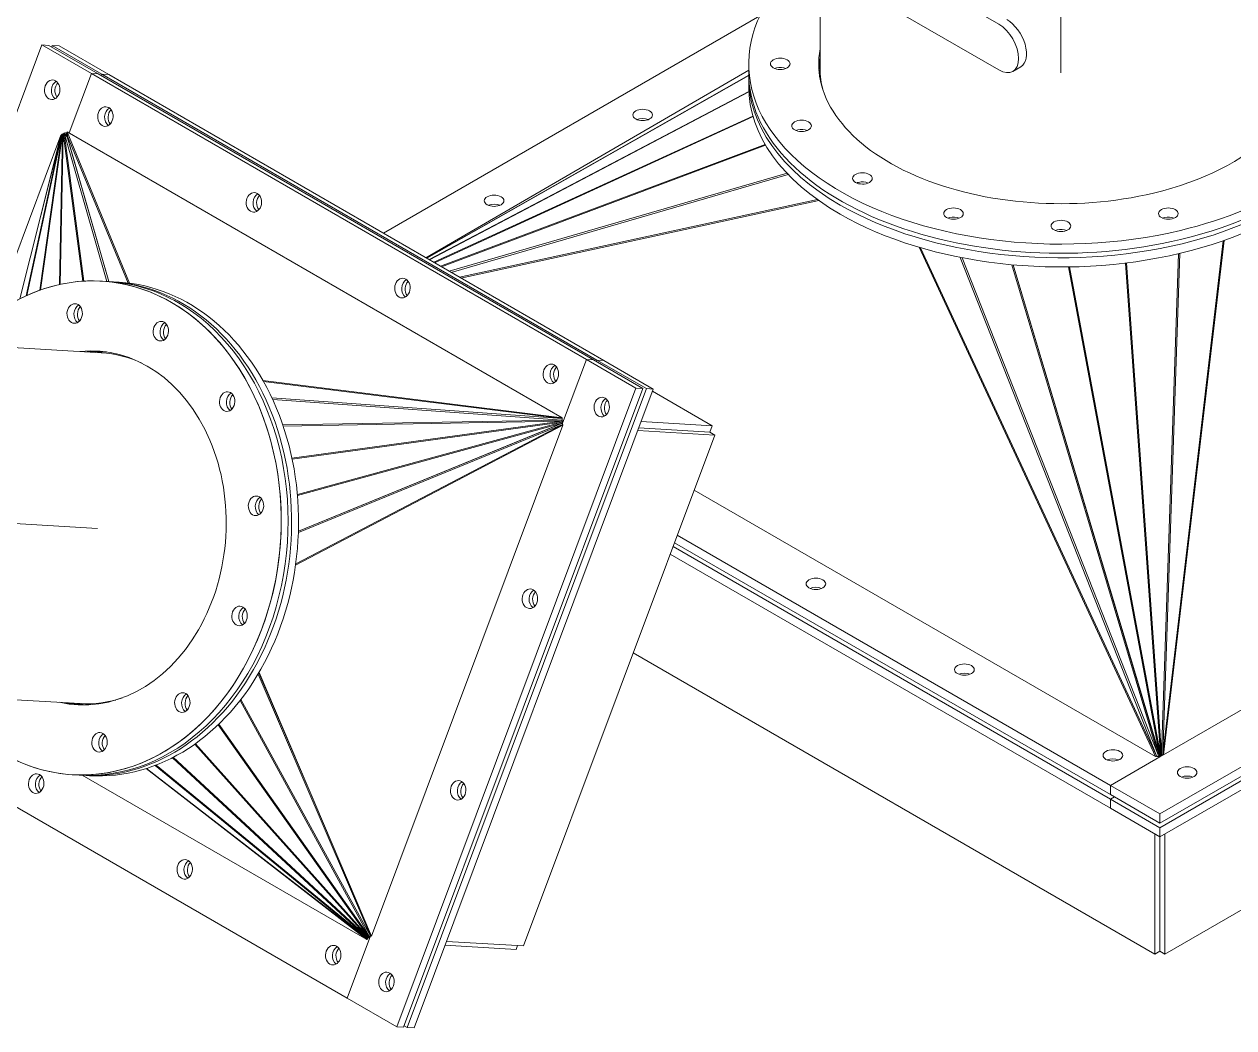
# Model space of a CAD drawing. Header units: inches. Extents: x -350577 to -266477, y -437959 to -377535.
# Drawn here: x -275865 to -275001, y -410444 to -409727 of the extents above; entities that cross this region are included whole.
import ezdxf

# ---------------------------------------------------------------- set-up
doc = ezdxf.new("R2010")
doc.units = ezdxf.units.IN
doc.header["$MEASUREMENT"] = 0
doc.linetypes.add('CENTER', pattern=[2, 1.25, -0.25, 0.25, -0.25])
doc.layers.add('CENTER       (itatec)', color=4, linetype='CENTER', lineweight=9)
doc.layers.add('ORGINAL (itatec)', color=3, linetype='Continuous', lineweight=9)

msp = doc.modelspace()

# ---------------------------------------------------------------- linework, layer by layer
at = {"layer": 'CENTER       (itatec)', "ltscale": 250}
for points in [[(-275124.08, -409761.83), (-275124.08, -409027.16, 0.118594), (-275164.92, -408857.4), (-276212.53, -406460.95)], [(-275812.14, -410087.12), (-277461.51, -409988.18, -0.280454), (-277589.33, -409899.46), (-278238.73, -408908.01)]]:
    msp.add_lwpolyline(points, format="xyb", dxfattribs=at)
at = {"layer": 'ORGINAL (itatec)', "extrusion": (-5.55112e-17, 0.816497, 0.57735)}
for p, q in [((-275168.44, -409727.02), (-275279.46, -409662.92)), ((-275168.44, -409759.68), (-275293.69, -409687.36)), ((-275296.08, -409758.56), (-275296.08, -409688.75)), ((-275607.95, -409876.26), (-275339.02, -409720.99)), ((-275851.87, -409741.83), (-275931.44, -409954.24)), ((-275816.52, -409762.24), (-275851.87, -409741.83)), ((-275851.87, -409741.83), (-275846.92, -409742.13)), ((-275811.57, -409762.54), (-275846.92, -409742.13)), ((-275844.44, -409742.28), (-275844.84, -409743.33)), ((-275809.09, -409762.69), (-275844.44, -409742.28)), ((-275844.44, -409742.28), (-275839.49, -409742.57)), ((-275804.14, -409762.99), (-275839.49, -409742.57)), ((-275347.08, -409761.83), (-275347.08, -409755.29)), ((-275816.52, -409762.24), (-275832.4, -409804.63)), ((-275832.4, -409804.63), (-275816.52, -409762.24)), ((-275462.96, -409966.37), (-275816.52, -409762.24)), ((-275816.52, -409762.24), (-275811.57, -409762.54)), ((-275816.52, -409762.24), (-275811.57, -409762.54)), ((-275811.57, -409762.54), (-275458.01, -409966.67)), ((-275809.48, -409763.74), (-275809.09, -409762.69)), ((-275809.09, -409762.69), (-275809.48, -409763.74)), ((-275809.09, -409762.69), (-275804.14, -409762.99)), ((-275455.54, -409966.81), (-275809.09, -409762.69)), ((-275809.09, -409762.69), (-275804.14, -409762.99)), ((-275804.14, -409762.99), (-275450.58, -409967.11)), ((-275347.08, -409759.81), (-275577.69, -409893.73)), ((-275577.19, -409894.02), (-275347.06, -409763.41)), ((-275347.07, -409763.62), (-275577, -409894.12)), ((-275347.08, -409765.09), (-275347.08, -409771.62)), ((-275158.44, -409760.67), (-275152.78, -409757.4)), ((-275295.15, -409770.18), (-275294.93, -409770.08)), ((-275295.04, -409770.58), (-275295.04, -409770.58)), ((-275294.75, -409770.88), (-275295.04, -409770.58)), ((-275295.04, -409770.61), (-275295.04, -409770.58)), ((-275294.93, -409770.08), (-275294.93, -409770.05)), ((-275294.92, -409770.1), (-275294.93, -409770.08)), ((-275575.31, -409895.1), (-275347, -409775.04)), ((-275346.99, -409775.36), (-275575.01, -409895.27)), ((-275571.95, -409897.04), (-275344.1, -409792.61)), ((-275343.98, -409793.01), (-275571.51, -409897.29)), ((-275886.41, -409934.71), (-275838.29, -409806.27)), ((-275867.54, -409923.05), (-275838.09, -409806.02)), ((-275838.09, -409806.02), (-275863.11, -409920.91)), ((-275862.7, -409920.73), (-275837.64, -409805.63)), ((-275837.64, -409805.63), (-275853.37, -409916.95)), ((-275838.29, -409806.27), (-275853, -409865.28)), ((-275852.92, -409916.79), (-275837.16, -409805.3)), ((-275837.16, -409805.3), (-275839.34, -409912.91)), ((-275838.8, -409912.79), (-275836.61, -409804.96)), ((-275838.16, -409806.32), (-275838.29, -409806.27)), ((-275837.75, -409806.15), (-275838.09, -409806.02)), ((-275837.24, -409805.85), (-275837.64, -409805.63)), ((-275836.62, -409805.68), (-275837.16, -409805.3)), ((-275835.69, -409805.84), (-275836.61, -409804.96)), ((-275836.61, -409804.96), (-275822.64, -409910.53)), ((-275833.6, -409807.85), (-275835.86, -409804.56)), ((-275835.86, -409804.56), (-275805.38, -409910.71)), ((-275821.85, -409910.48), (-275835.86, -409804.56)), ((-275833.6, -409807.85), (-275834.67, -409804.08)), ((-275834.67, -409804.08), (-275790.3, -409911.8)), ((-275804.02, -409910.79), (-275834.67, -409804.08)), ((-275833.74, -409803.85), (-275789.22, -409911.93)), ((-275833.65, -409806.56), (-275833.74, -409803.85)), ((-275480.19, -410007.97), (-275833.74, -409803.85)), ((-275804.04, -409910.79), (-275833.6, -409807.85)), ((-275804.04, -409910.79), (-275833.6, -409807.85)), ((-275567.09, -409899.84), (-275335.3, -409812.93)), ((-275334.96, -409813.49), (-275566.37, -409900.26)), ((-275560.91, -409903.42), (-275319.68, -409833.45)), ((-275318.81, -409834.37), (-275559.56, -409904.19)), ((-275553.72, -409907.57), (-275297.88, -409852.29)), ((-275552.57, -409908.23), (-275296.9, -409853)), ((-275225.36, -409886.33), (-275056.45, -410249.86)), ((-275055.77, -410249.37), (-275224.31, -409886.64)), ((-275008.13, -409881.6), (-275051.38, -410248.51)), ((-275007.46, -409881.36), (-275050.87, -410248.65)), ((-275196.07, -409893.48), (-275055.77, -410249.37)), ((-275054.64, -410248.8), (-275194.61, -409893.76)), ((-275040.14, -409890.9), (-275052.24, -410248.38)), ((-275051.38, -410248.51), (-275039.27, -409890.7)), ((-275159.07, -409898.78), (-275054.64, -410248.8)), ((-275158.16, -409898.86), (-275053.37, -410250.09)), ((-275158.16, -409898.86), (-275053.37, -410250.09)), ((-275053.76, -410248.52), (-275158.08, -409898.87)), ((-275118.65, -409900.34), (-275053.76, -410248.52)), ((-275118.55, -409900.33), (-275053.37, -410250.09)), ((-275118.55, -409900.33), (-275053.37, -410250.09)), ((-275053, -410248.39), (-275117.86, -409900.32)), ((-275077.96, -409897.59), (-275053, -410248.39)), ((-275052.24, -410248.38), (-275077.21, -409897.5)), ((-275804.05, -409910.79), (-275809, -409910.49)), ((-275796.62, -409911.23), (-275801.58, -409910.93)), ((-275809.58, -409961.55), (-275876.57, -409957.53)), ((-275792.03, -409964.24), (-275793.66, -409964.18)), ((-275789.11, -409965.58), (-275789.4, -409965.16)), ((-275788.21, -409965.89), (-275788.3, -409965.57)), ((-275788.21, -409965.89), (-275788.3, -409965.57)), ((-275788.2, -409965.89), (-275788.29, -409965.57)), ((-275480.05, -410011.97), (-275462.96, -409966.37)), ((-275480.05, -410011.97), (-275462.96, -409966.37)), ((-275462.96, -409966.37), (-275458.01, -409966.67)), ((-275462.96, -409966.37), (-275427.61, -409986.78)), ((-275462.96, -409966.37), (-275458.01, -409966.67)), ((-275458.01, -409966.67), (-275422.66, -409987.08)), ((-275455.93, -409967.87), (-275455.54, -409966.81)), ((-275455.93, -409967.87), (-275455.54, -409966.81)), ((-275455.54, -409966.81), (-275450.58, -409967.11)), ((-275455.54, -409966.81), (-275420.18, -409987.23)), ((-275455.54, -409966.81), (-275450.58, -409967.11)), ((-275450.58, -409967.11), (-275415.23, -409987.52)), ((-275694.02, -409981.39), (-275480.19, -410007.97)), ((-275480.41, -410008.61), (-275693.62, -409982.11)), ((-275427.61, -409986.78), (-275598.46, -410442.84)), ((-275422.66, -409987.08), (-275593.5, -410443.14)), ((-275420.18, -409987.23), (-275591.03, -410443.28)), ((-275415.23, -409987.52), (-275586.07, -410443.58)), ((-275427.61, -409986.78), (-275422.66, -409987.08)), ((-275420.18, -409987.23), (-275415.23, -409987.52)), ((-275415.81, -409989.07), (-275373.1, -410013.73)), ((-275687.56, -409993.9), (-275480.41, -410008.61)), ((-275480.6, -410009.67), (-275687.05, -409995.01)), ((-274558.4, -410005.14), (-275053.37, -410290.92)), ((-275050.87, -410248.65), (-274626.6, -410003.7)), ((-275679.8, -410013.17), (-275480.6, -410009.67)), ((-275480.63, -410010.48), (-275679.53, -410013.98)), ((-275673.29, -410036.85), (-275480.63, -410010.48)), ((-275480.55, -410011.19), (-275673.14, -410037.55)), ((-275479.73, -410013.29), (-275670.74, -410113.34)), ((-275670.59, -410112.27), (-275480, -410012.76)), ((-275669.42, -410062.89), (-275480.55, -410011.19)), ((-275480.36, -410011.9), (-275669.36, -410063.64)), ((-275480, -410012.76), (-275668.71, -410089.89)), ((-275668.68, -410088.88), (-275480.36, -410011.9)), ((-275668.68, -410089.08), (-275480.05, -410011.97)), ((-275668.68, -410089.08), (-275480.05, -410011.97)), ((-275616.41, -410378.14), (-275479.73, -410013.29)), ((-275480.05, -410011.97), (-275480.63, -410010.48)), ((-275480.05, -410011.97), (-275480.6, -410009.67)), ((-275480.05, -410011.97), (-275480.55, -410011.19)), ((-275480.05, -410011.97), (-275480.41, -410008.61)), ((-275480.05, -410011.97), (-275480.36, -410011.9)), ((-275480.05, -410011.97), (-275480.19, -410007.97)), ((-275480.05, -410011.97), (-275480, -410012.76)), ((-275480.05, -410011.97), (-275479.73, -410013.29)), ((-275425.61, -410015.24), (-275374.81, -410018.29)), ((-275425.61, -410015.24), (-275374.81, -410018.29)), ((-275423.9, -410010.68), (-275373.1, -410013.73)), ((-275373.1, -410013.73), (-275374.81, -410018.29)), ((-274558.4, -410011.67), (-275053.37, -410297.45)), ((-274558.4, -410014.94), (-275053.37, -410300.71)), ((-275371.27, -410020.33), (-275507.95, -410385.17)), ((-275426.28, -410017.03), (-275371.27, -410020.33)), ((-275374.81, -410018.29), (-275371.27, -410020.33)), ((-274558.4, -410021.47), (-275053.37, -410307.25)), ((-275056.45, -410249.86), (-275385.98, -410059.6)), ((-275088.73, -410270.5), (-275398.08, -410091.9)), ((-275088.73, -410280.3), (-275401.1, -410099.95)), ((-275088.73, -410277.04), (-275400.09, -410097.27)), ((-275088.73, -410286.83), (-275403.11, -410105.32)), ((-274625.57, -410145.99), (-275049.84, -410390.94)), ((-275056.91, -410390.94), (-275429.52, -410175.81)), ((-275697.45, -410191.02), (-275616.97, -410378.37)), ((-275696.92, -410190.13), (-275657.41, -410282.12)), ((-275696.79, -410189.9), (-275616.41, -410378.14)), ((-275824.61, -410212.1), (-275972.58, -410203.22)), ((-275825.03, -410212.07), (-275824.53, -410212.48)), ((-275823.2, -410212.72), (-275823.92, -410212.13)), ((-275806.79, -410211.11), (-275805.2, -410211.17)), ((-275799.65, -410209.55), (-275799.84, -410209.78)), ((-275799.6, -410209.54), (-275799.78, -410209.76)), ((-275710.34, -410209.93), (-275617.78, -410378.74)), ((-275616.97, -410378.37), (-275709.75, -410209.17)), ((-275633.81, -410422.43), (-275980.98, -410221.99)), ((-275725.92, -410227.2), (-275618.36, -410379.06)), ((-275617.78, -410378.74), (-275725.44, -410226.74)), ((-275742.71, -410241.08), (-275618.83, -410379.41)), ((-275618.36, -410379.06), (-275742.23, -410240.74)), ((-275053.37, -410250.09), (-275055.77, -410249.37)), ((-275053.37, -410250.09), (-275054.64, -410248.8)), ((-275053.37, -410250.09), (-275053.76, -410248.52)), ((-275053.37, -410250.09), (-275052.24, -410248.38)), ((-275053.37, -410250.09), (-275053, -410248.39)), ((-275053.37, -410250.09), (-275051.38, -410248.51)), ((-275053.37, -410250.09), (-275050.87, -410248.65)), ((-275619.67, -410380.35), (-275777.1, -410258.39)), ((-275771.08, -410256.28), (-275619.67, -410380.35)), ((-275619.27, -410379.82), (-275770.37, -410256.01)), ((-275758.61, -410250.72), (-275619.27, -410379.82)), ((-275618.83, -410379.41), (-275758.04, -410250.43)), ((-275053.37, -410250.09), (-275088.73, -410270.5)), ((-275088.73, -410270.5), (-275053.37, -410250.09)), ((-275053.37, -410250.09), (-275056.45, -410249.86)), ((-275825.19, -410263.15), (-275830.14, -410262.86)), ((-275619.79, -410380.63), (-275823.04, -410263.28)), ((-275817.76, -410263.6), (-275822.71, -410263.3)), ((-275777.45, -410258.5), (-275619.79, -410380.63)), ((-275088.73, -410270.5), (-275088.73, -410277.04)), ((-275088.73, -410270.5), (-275088.73, -410277.04)), ((-275053.37, -410290.92), (-275088.73, -410270.5)), ((-275053.37, -410297.45), (-275088.73, -410277.04)), ((-275085.9, -410278.67), (-275088.73, -410280.3)), ((-275088.73, -410280.3), (-275085.9, -410278.67)), ((-275088.73, -410280.3), (-275088.73, -410286.83)), ((-275088.73, -410280.3), (-275088.73, -410286.83)), ((-275053.37, -410300.71), (-275088.73, -410280.3)), ((-275053.37, -410307.25), (-275088.73, -410286.83)), ((-275053.37, -410290.92), (-275053.37, -410297.45)), ((-275053.37, -410300.71), (-275053.37, -410307.25)), ((-275056.91, -410305.2), (-275056.91, -410390.94)), ((-275053.37, -410307.25), (-275053.37, -410388.9)), ((-275053.37, -410307.25), (-275053.37, -410388.9)), ((-275049.84, -410305.2), (-275049.84, -410390.94)), ((-275617.17, -410378), (-275633.81, -410422.43)), ((-275633.81, -410422.43), (-275617.17, -410378)), ((-275618.45, -410378.96), (-275619.79, -410380.63)), ((-275618.46, -410378.95), (-275618.83, -410379.41)), ((-275617.95, -410378.5), (-275618.36, -410379.06)), ((-275617.27, -410377.82), (-275617.78, -410378.74)), ((-275616.79, -410377.23), (-275616.97, -410378.37)), ((-275618.86, -410379.38), (-275619.67, -410380.35)), ((-275618.88, -410379.36), (-275619.27, -410379.82)), ((-275564, -410384.65), (-275513.19, -410387.69)), ((-275562.96, -410381.87), (-275507.95, -410385.17)), ((-275512.16, -410384.92), (-275513.19, -410387.69)), ((-275053.37, -410388.9), (-275056.91, -410390.94)), ((-275049.84, -410390.94), (-275053.37, -410388.9)), ((-275598.46, -410442.84), (-275633.81, -410422.43)), ((-275598.46, -410442.84), (-275593.5, -410443.14)), ((-275591.03, -410443.28), (-275593.11, -410442.08)), ((-275591.03, -410443.28), (-275586.07, -410443.58))]:
    msp.add_line(p, q, dxfattribs=at)
at = {"layer": 'ORGINAL (itatec)'}
for centre, major_axis, ratio, start_param, end_param in [((-275124.08, -409755.29), (223, 0), 0.57735, -1.178097, 0.689914), ((-275124.08, -409755.29), (-223, 0), 0.57735, -0.514678, 1.963495), ((-275168.44, -409743.35), (10, -17.32), 0.57735, -0.785398, 2.356194), ((-275324.58, -409755.29), (7, 0), 0.57735, -4.31969, 1.963495), ((-275124.08, -409765.09), (-173, 0), 0.57735, -0.107573, -0.049068), ((-275844.51, -409773.82), (-0.42, -6.99), 0.784459, -3.515415, 2.76777), ((-275124.08, -409761.83), (-223, 0), 0.57735, 0, 1.963495), ((-275124.08, -409771.62), (-173, 0), 0.57735, -0.109683, -0.081838), ((-275124.08, -409758.56), (-172, 0), 0.57735, 0, 0.161548), ((-275124.08, -409761.83), (223, 0), 0.57735, -1.178097, 0), ((-275837.08, -409774.27), (-0.42, -6.99), 0.784459, -2.397039, -0.744554), ((-275801.58, -409793.27), (-0.42, -6.99), 0.784459, -2.672853, -0.46874), ((-275422.83, -409798.36), (-7, 0), 0.57735, -2.200636, -0.940957), ((-275309.32, -409799.59), (7, 0), 0.57735, -4.31969, 1.963495), ((-275265.86, -409837.15), (7, 0), 0.57735, -4.31969, 1.963495), ((-275695.51, -409854.51), (-0.42, -6.99), 0.784459, -2.672853, -0.46874), ((-275528.9, -409859.6), (-7, 0), 0.57735, -2.200636, -0.940957), ((-275200.81, -409862.24), (7, 0), 0.57735, -4.31969, 1.963495), ((-275047.35, -409862.24), (7, 0), 0.57735, -4.31969, 1.963495), ((-275124.08, -409871.05), (7, 0), 0.57735, -4.31969, 1.963495), ((-275819.57, -410086.67), (10.57, 176.18), 0.784459, -0.373823, 0.649284), ((-275812.14, -410087.12), (-10.57, -176.18), 0.784459, -0.008942, 3.150551), ((-275589.44, -409915.74), (-0.42, -6.99), 0.784459, -2.672853, -0.46874), ((-275819.57, -410086.67), (-10.57, -176.18), 0.784459, -0.373822, 2.767769), ((-275828.45, -409933.59), (0.42, 6.99), 0.784459, -3.515415, 2.76777), ((-275814.62, -410086.97), (-10.57, -176.18), 0.784459, 0, 2.76777), ((-275766.95, -409946.21), (0.42, 6.99), 0.784459, -3.515415, 2.76777), ((-275819.57, -410086.67), (-7.57, -126.27), 0.784459, -0.125822, 3.267415), ((-275807.19, -410087.41), (7.57, 126.27), 0.784459, 0.06254, 0.125825), ((-275817.1, -410086.82), (7.51, 125.27), 0.784459, -0.309815, 0), ((-275483.38, -409976.98), (-0.42, -6.99), 0.784459, -2.672853, -0.46874), ((-275719.55, -409996.46), (0.42, 6.99), 0.784459, -3.515415, 2.76777), ((-275447.11, -410000.7), (-0.42, -6.99), 0.784459, -2.672853, -0.46874), ((-275698.96, -410070.89), (0.42, 6.99), 0.784459, -3.515415, 2.76777), ((-275299.09, -410133.13), (-7, 0), 0.57735, -2.200636, -0.940957), ((-275498.36, -410137.51), (-0.42, -6.99), 0.784459, -2.672853, -0.46874), ((-275710.68, -410149.54), (0.42, 6.99), 0.784459, -3.515415, 2.76777), ((-275193.02, -410194.37), (-7, 0), 0.57735, -2.200636, -0.940957), ((-275751.58, -410211.35), (0.42, 6.99), 0.784459, -3.515415, 2.76777), ((-275814.62, -410086.97), (-7.57, -126.27), 0.784459, -0.125819, -0.025001), ((-275807.19, -410087.41), (-7.57, -126.27), 0.784459, -0.125819, -0.062538), ((-275817.1, -410086.82), (-7.51, -125.27), 0.784459, 0, 0.309784), ((-275810.7, -410239.75), (0.42, 6.99), 0.784459, -3.515415, 2.76777), ((-275086.96, -410255.6), (-7, 0), 0.57735, -2.200636, -0.940957), ((-275855.93, -410269.22), (0.42, 6.99), 0.784459, -3.515415, 2.76777), ((-275848.5, -410269.67), (-0.42, -6.99), 0.784459, -2.397039, -0.744554), ((-275033.93, -410267.85), (-7, 0), 0.57735, -2.200636, -0.940957), ((-275549.62, -410274.33), (-0.42, -6.99), 0.784459, -2.672853, -0.46874), ((-275749.87, -410330.46), (0.42, 6.99), 0.784459, -3.515415, 2.76777), ((-275742.44, -410330.91), (-0.42, -6.99), 0.784459, -2.397039, -0.744554), ((-275643.8, -410391.7), (0.42, 6.99), 0.784459, -3.515415, 2.76777), ((-275636.37, -410392.14), (-0.42, -6.99), 0.784459, -2.397039, -0.744554), ((-275600.87, -410411.15), (-0.42, -6.99), 0.784459, -2.672853, -0.46874)]:
    msp.add_ellipse(centre, major_axis=major_axis, ratio=ratio, start_param=start_param, end_param=end_param, dxfattribs=at)
at = {"layer": 'ORGINAL (itatec)', "extrusion": (6.09555e-17, 2.27489e-16, -1)}
msp.add_ellipse((-275162.78, -409740.08), major_axis=(10, -17.32), ratio=0.57735, start_param=-2.356194, end_param=0, dxfattribs=at)
at = {"layer": 'ORGINAL (itatec)', "extrusion": (-3.11906e-17, -5.55112e-17, -1)}
msp.add_ellipse((-275124.08, -409755.29), major_axis=(-173, 0), ratio=0.57735, start_param=-1.963495, end_param=0.107573, dxfattribs=at)
at = {"layer": 'ORGINAL (itatec)', "extrusion": (4.42624e-17, -1.11022e-16, -1)}
msp.add_ellipse((-275124.08, -409755.29), major_axis=(173, 0), ratio=0.57735, start_param=-0.107573, end_param=1.178097, dxfattribs=at)
at = {"layer": 'ORGINAL (itatec)', "extrusion": (-7.26886e-17, -4.87241e-28, -1)}
msp.add_ellipse((-275124.08, -409761.83), major_axis=(-173, 0), ratio=0.57735, start_param=0.032704, end_param=0.107573, dxfattribs=at)
at = {"layer": 'ORGINAL (itatec)', "extrusion": (-2.22045e-16, 1.11022e-16, -1)}
msp.add_ellipse((-275124.08, -409765.09), major_axis=(-223, 0), ratio=0.57735, start_param=-0.785398, end_param=0.012684, dxfattribs=at)
at = {"layer": 'ORGINAL (itatec)', "extrusion": (3.82375e-17, -5.55112e-17, -1)}
msp.add_ellipse((-275324.58, -409761.83), major_axis=(7, 0), ratio=0.57735, start_param=-2.200636, end_param=-1.963495, dxfattribs=at)
at = {"layer": 'ORGINAL (itatec)', "extrusion": (6.2047e-17, 4.15909e-28, -1)}
for centre in [(-275324.58, -409761.83), (-275200.81, -409868.77)]:
    msp.add_ellipse(centre, major_axis=(7, 0), ratio=0.57735, start_param=-1.963495, end_param=-0.940957, dxfattribs=at)
at = {"layer": 'ORGINAL (itatec)', "extrusion": (-5.09121e-17, -1.11022e-16, -1)}
msp.add_ellipse((-275124.08, -409765.09), major_axis=(223, 0), ratio=0.57735, start_param=-0.012684, end_param=2.356194, dxfattribs=at)
at = {"layer": 'ORGINAL (itatec)', "extrusion": (7.59121e-17, 1.06668e-16, -1)}
msp.add_ellipse((-275839.55, -409774.12), major_axis=(0.42, 6.99), ratio=0.784459, start_param=-2.672853, end_param=-0.46874, dxfattribs=at)
at = {"layer": 'ORGINAL (itatec)', "extrusion": (-1.6621e-16, 1.11022e-16, -1)}
msp.add_ellipse((-275124.08, -409771.62), major_axis=(-223, 0), ratio=0.57735, start_param=-0.785398, end_param=0, dxfattribs=at)
at = {"layer": 'ORGINAL (itatec)', "extrusion": (1.77569e-17, 5.55112e-17, -1)}
msp.add_ellipse((-275124.08, -409771.62), major_axis=(223, 0), ratio=0.57735, start_param=0, end_param=2.356194, dxfattribs=at)
at = {"layer": 'ORGINAL (itatec)', "extrusion": (1.72743e-16, 1.56471e-16, -1)}
for centre in [(-275806.53, -409792.97), (-275700.46, -409854.21), (-275594.4, -409915.45), (-275488.33, -409976.68), (-275452.06, -410000.4), (-275503.32, -410137.22), (-275554.57, -410274.03), (-275605.82, -410410.85)]:
    msp.add_ellipse(centre, major_axis=(-0.42, -6.99), ratio=0.784459, start_param=-2.76777, end_param=3.515415, dxfattribs=at)
at = {"layer": 'ORGINAL (itatec)', "extrusion": (9.30888e-17, 1.61249e-16, -1)}
for centre in [(-275799.1, -409793.42), (-275693.03, -409854.66)]:
    msp.add_ellipse(centre, major_axis=(0.42, 6.99), ratio=0.784459, start_param=-2.397039, end_param=-0.744554, dxfattribs=at)
at = {"layer": 'ORGINAL (itatec)', "extrusion": (4.93038e-32, -4.44089e-16, -1)}
for centre in [(-275422.83, -409791.83), (-275528.9, -409853.07), (-275299.09, -410126.6), (-275193.02, -410187.83), (-275086.96, -410249.07), (-275033.93, -410261.32)]:
    msp.add_ellipse(centre, major_axis=(-7, 0), ratio=0.57735, start_param=-3.926991, end_param=2.356194, dxfattribs=at)
at = {"layer": 'ORGINAL (itatec)', "extrusion": (3.93764e-17, -5.55112e-17, -1)}
for centre in [(-275309.32, -409806.13), (-275124.08, -409877.58)]:
    msp.add_ellipse(centre, major_axis=(7, 0), ratio=0.57735, start_param=-2.200636, end_param=-1.963495, dxfattribs=at)
at = {"layer": 'ORGINAL (itatec)', "extrusion": (-6.72892e-17, 5.55112e-17, -1)}
for centre in [(-275309.32, -409806.13), (-275124.08, -409877.58)]:
    msp.add_ellipse(centre, major_axis=(7, 0), ratio=0.57735, start_param=-1.963495, end_param=-0.940957, dxfattribs=at)
at = {"layer": 'ORGINAL (itatec)', "extrusion": (-1.61344e-17, -1.66533e-16, -1)}
msp.add_ellipse((-275265.86, -409843.68), major_axis=(7, 0), ratio=0.57735, start_param=-2.200636, end_param=-1.963495, dxfattribs=at)
at = {"layer": 'ORGINAL (itatec)', "extrusion": (-1.1778e-17, 5.55112e-17, -1)}
for centre in [(-275265.86, -409843.68), (-275047.35, -409868.77)]:
    msp.add_ellipse(centre, major_axis=(7, 0), ratio=0.57735, start_param=-1.963495, end_param=-0.940957, dxfattribs=at)
at = {"layer": 'ORGINAL (itatec)', "extrusion": (-1.55656e-17, 5.55112e-17, -1)}
msp.add_ellipse((-275200.81, -409868.77), major_axis=(7, 0), ratio=0.57735, start_param=-2.200636, end_param=-1.963495, dxfattribs=at)
at = {"layer": 'ORGINAL (itatec)', "extrusion": (-3.44483e-17, -2.24739e-28, -1)}
msp.add_ellipse((-275047.35, -409868.77), major_axis=(7, 0), ratio=0.57735, start_param=-2.200636, end_param=-1.963495, dxfattribs=at)
at = {"layer": 'ORGINAL (itatec)', "extrusion": (2.70088e-17, 2.76435e-16, -1)}
msp.add_ellipse((-275819.57, -410086.67), major_axis=(10.57, 176.18), ratio=0.784459, start_param=-0.649283, end_param=3.515415, dxfattribs=at)
at = {"layer": 'ORGINAL (itatec)', "extrusion": (1.27721e-16, 1.59172e-16, -1)}
msp.add_ellipse((-275807.19, -410087.41), major_axis=(10.57, 176.18), ratio=0.784459, start_param=0, end_param=3.141593, dxfattribs=at)
at = {"layer": 'ORGINAL (itatec)', "extrusion": (2.90632e-16, 9.37884e-17, -1)}
msp.add_ellipse((-275814.62, -410086.97), major_axis=(10.57, 176.18), ratio=0.784459, start_param=0, end_param=0.373824, dxfattribs=at)
at = {"layer": 'ORGINAL (itatec)', "extrusion": (2.7427e-17, 1.09577e-16, -1)}
for centre in [(-275586.97, -409915.89), (-275480.9, -409977.13), (-275444.63, -410000.84), (-275598.39, -410411.3)]:
    msp.add_ellipse(centre, major_axis=(0.42, 6.99), ratio=0.784459, start_param=-2.397039, end_param=-0.744554, dxfattribs=at)
at = {"layer": 'ORGINAL (itatec)', "extrusion": (1.20655e-16, 2.15206e-16, -1)}
for centre in [(-275828.45, -409933.59), (-275766.95, -409946.21), (-275698.96, -410070.89), (-275710.68, -410149.54), (-275751.58, -410211.35), (-275810.7, -410239.75)]:
    msp.add_ellipse(centre, major_axis=(0.42, 6.99), ratio=0.784459, start_param=-2.76777, end_param=3.515415, dxfattribs=at)
at = {"layer": 'ORGINAL (itatec)', "extrusion": (-6.64981e-17, 2.82044e-16, -1)}
msp.add_ellipse((-275823.5, -409933.89), major_axis=(0.42, 6.99), ratio=0.784459, start_param=-2.672834, end_param=-0.468742, dxfattribs=at)
at = {"layer": 'ORGINAL (itatec)', "extrusion": (9.69274e-18, 2.77473e-16, -1)}
msp.add_ellipse((-275821.02, -409934.04), major_axis=(0.42, 6.99), ratio=0.784459, start_param=-2.397039, end_param=-0.744554, dxfattribs=at)
at = {"layer": 'ORGINAL (itatec)', "extrusion": (-1.10866e-17, 2.7872e-16, -1)}
for centre in [(-275762, -409946.5), (-275714.6, -409996.76)]:
    msp.add_ellipse(centre, major_axis=(0.42, 6.99), ratio=0.784459, start_param=-2.672834, end_param=-0.468742, dxfattribs=at)
at = {"layer": 'ORGINAL (itatec)', "extrusion": (4.07224e-17, 3.31223e-16, -1)}
msp.add_ellipse((-275759.52, -409946.65), major_axis=(0.42, 6.99), ratio=0.784459, start_param=-2.397039, end_param=-0.744554, dxfattribs=at)
at = {"layer": 'ORGINAL (itatec)', "extrusion": (1.86317e-16, 2.66879e-16, -1)}
msp.add_ellipse((-275819.57, -410086.67), major_axis=(7.57, 126.27), ratio=0.784459, start_param=-0.125825, end_param=3.267411, dxfattribs=at)
at = {"layer": 'ORGINAL (itatec)', "extrusion": (6.55224e-17, 1.07292e-16, -1)}
msp.add_ellipse((-275814.62, -410086.97), major_axis=(7.57, 126.27), ratio=0.784459, start_param=-0.125822, end_param=-0.025001, dxfattribs=at)
at = {"layer": 'ORGINAL (itatec)', "extrusion": (3.43534e-17, 1.09161e-16, -1)}
msp.add_ellipse((-275812.14, -410087.12), major_axis=(7.57, 126.27), ratio=0.784459, start_param=-0.125825, end_param=-0.037512, dxfattribs=at)
at = {"layer": 'ORGINAL (itatec)', "extrusion": (5.84566e-17, 1.63326e-16, -1)}
for centre, start_param, end_param in [((-275719.55, -409996.46), -2.76777, 3.515415), ((-275805.74, -410240.05), -2.672834, -0.468742)]:
    msp.add_ellipse(centre, major_axis=(0.42, 6.99), ratio=0.784459, start_param=start_param, end_param=end_param, dxfattribs=at)
at = {"layer": 'ORGINAL (itatec)', "extrusion": (9.29495e-17, 2.16868e-16, -1)}
msp.add_ellipse((-275712.13, -409996.91), major_axis=(0.42, 6.99), ratio=0.784459, start_param=-2.397039, end_param=-0.744554, dxfattribs=at)
at = {"layer": 'ORGINAL (itatec)', "extrusion": (-5.27846e-17, 3.36832e-16, -1)}
msp.add_ellipse((-275694, -410071.18), major_axis=(0.42, 6.99), ratio=0.784459, start_param=-2.672834, end_param=-0.468742, dxfattribs=at)
at = {"layer": 'ORGINAL (itatec)', "extrusion": (3.39353e-17, 2.76019e-16, -1)}
msp.add_ellipse((-275691.53, -410071.33), major_axis=(0.42, 6.99), ratio=0.784459, start_param=-2.397039, end_param=-0.744554, dxfattribs=at)
at = {"layer": 'ORGINAL (itatec)', "extrusion": (8.94862e-17, 2.17076e-16, -1)}
for centre in [(-275495.89, -410137.66), (-275547.14, -410274.48)]:
    msp.add_ellipse(centre, major_axis=(0.42, 6.99), ratio=0.784459, start_param=-2.397039, end_param=-0.744554, dxfattribs=at)
at = {"layer": 'ORGINAL (itatec)', "extrusion": (2.75664e-17, 5.39574e-17, -1)}
msp.add_ellipse((-275705.73, -410149.84), major_axis=(0.42, 6.99), ratio=0.784459, start_param=-2.672834, end_param=-0.468742, dxfattribs=at)
at = {"layer": 'ORGINAL (itatec)', "extrusion": (1.24258e-16, 1.59379e-16, -1)}
msp.add_ellipse((-275703.25, -410149.99), major_axis=(0.42, 6.99), ratio=0.784459, start_param=-2.397039, end_param=-0.744554, dxfattribs=at)
at = {"layer": 'ORGINAL (itatec)', "extrusion": (-8.0351e-17, 2.82874e-16, -1)}
msp.add_ellipse((-275746.62, -410211.65), major_axis=(0.42, 6.99), ratio=0.784459, start_param=-2.672834, end_param=-0.468742, dxfattribs=at)
at = {"layer": 'ORGINAL (itatec)', "extrusion": (-9.40645e-17, 2.28086e-16, -1)}
msp.add_ellipse((-275744.15, -410211.8), major_axis=(0.42, 6.99), ratio=0.784459, start_param=-2.397039, end_param=-0.744554, dxfattribs=at)
at = {"layer": 'ORGINAL (itatec)', "extrusion": (2.5586e-16, 1.51485e-16, -1)}
msp.add_ellipse((-275812.14, -410087.12), major_axis=(-7.57, -126.27), ratio=0.784459, start_param=0.037507, end_param=0.125819, dxfattribs=at)
at = {"layer": 'ORGINAL (itatec)', "extrusion": (4.79276e-17, 2.19569e-16, -1)}
msp.add_ellipse((-275803.27, -410240.2), major_axis=(0.42, 6.99), ratio=0.784459, start_param=-2.397039, end_param=-0.744554, dxfattribs=at)
at = {"layer": 'ORGINAL (itatec)', "extrusion": (1.72882e-16, 1.00852e-16, -1)}
for centre in [(-275850.98, -410269.52), (-275744.91, -410330.76), (-275638.85, -410391.99)]:
    msp.add_ellipse(centre, major_axis=(0.42, 6.99), ratio=0.784459, start_param=-2.672853, end_param=-0.46874, dxfattribs=at)

doc.saveas('drawing.dxf')
